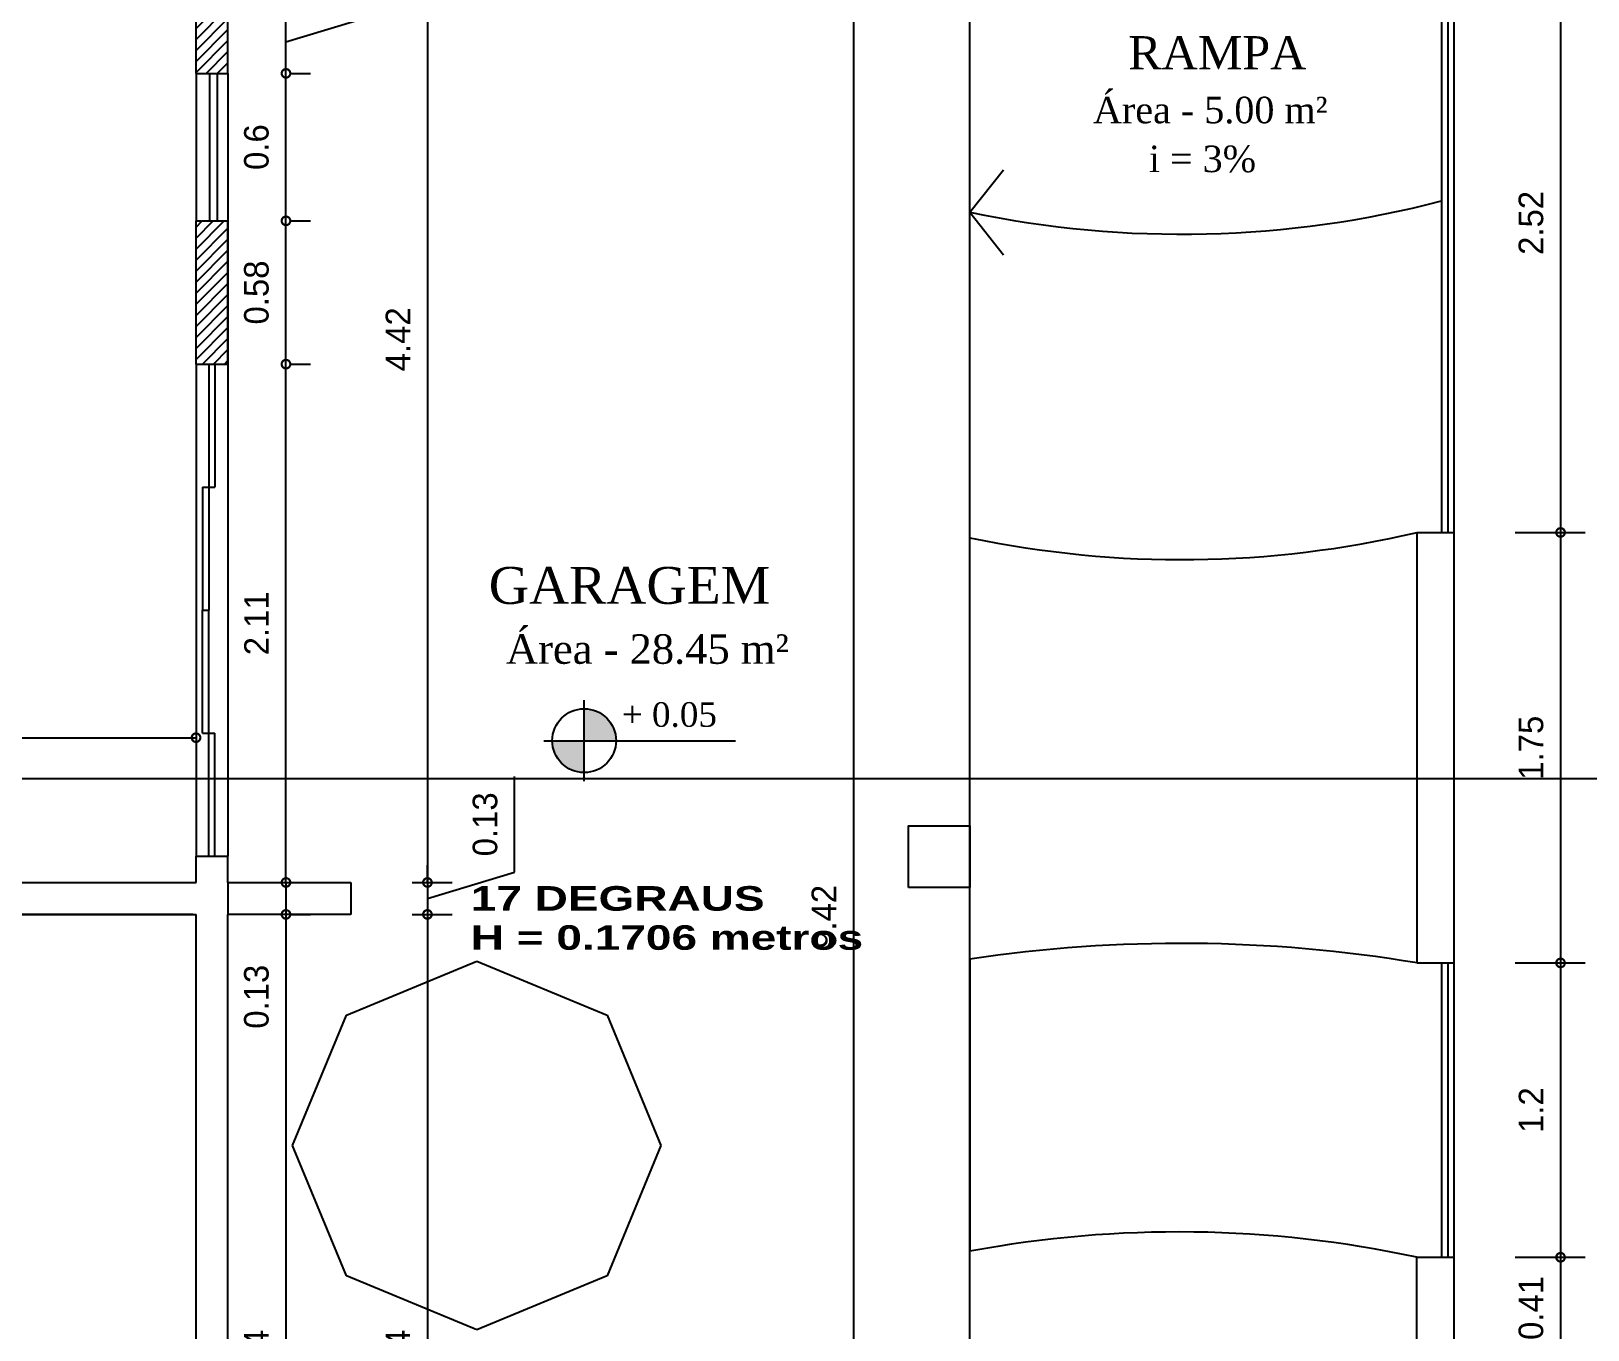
# Model space of a CAD drawing. Extents: x 130 to 509, y 87 to 225.
# Drawn here: x 303.92 to 310.26, y 156.68 to 161.96 of the extents above; entities that cross this region are included whole.
import ezdxf

# ---------------------------------------------------------------- set-up
doc = ezdxf.new("R2010")
doc.units = 0
doc.header["$LTSCALE"] = 7
doc.linetypes.add('ACAD_ISO05W100', pattern=[37.5, 24, -3, 0.5, -3, 0.5, -3, 0.5, -3])
doc.linetypes.add('HIDDEN', pattern=[0.375, 0.25, -0.125])
doc.layers.get('0').update_dxf_attribs({"linetype": 'CONTINUOUS'})
doc.layers.get('DEFPOINTS').update_dxf_attribs({"linetype": 'CONTINUOUS'})
for name, color, linetype in [('01', 7, 'CONTINUOUS'), ('02', 2, 'CONTINUOUS'), ('03', 3, 'CONTINUOUS'), ('06', 6, 'CONTINUOUS'), ('20', 2, 'CONTINUOUS'), ('CORTE', 5, 'ACAD_ISO05W100'), ('COTAS', 7, 'CONTINUOUS'), ('HACH', 7, 'CONTINUOUS'), ('TEXTO', 3, 'CONTINUOUS')]:
    doc.layers.add(name, color=color, linetype=linetype)
doc.styles.add('REGUA80', font='cityb___.ttf', dxfattribs={"width": 1.4})
doc.styles.add('TIMES', font='times.ttf')
doc.dimstyles.get("Standard").update_dxf_attribs({"dimtxt": 0.18, "dimasz": 0.18, "dimexe": 0.18, "dimexo": 0.0625, "dimgap": 0.09, "dimtad": 0, "dimtih": 1, "dimtoh": 1, "dimdec": 4, "dimzin": 0, "dimdsep": 46, "dimtxsty": 'Standard', "dimcen": 0.09, "dimadec": 0, "dimazin": 0, "dimtfac": 1, "dimtdec": 4, "dimtofl": 0, "dimtmove": 0, "dimatfit": 3, "dimfxl": 1, "dimtolj": 1, "dimtzin": 0, "dimarcsym": 0})
pattern_1 = [(45, (-0.118566, 2.160687), (-0.0224506403, 0.0224506403), [])]

# ---------------------------------------------------------------- blocks, each defined once
blk = doc.blocks.new('_DOTSMALL')
at = {"color": 0, "linetype": 'ByBlock', "const_width": 0.5}
blk.add_lwpolyline([(-0.0625, 0, 1), (0.0625, 0, 1)], format="xyb", close=True, dxfattribs=at)
blk = doc.blocks.new('*D44')
at = {"color": 0, "linetype": 'ByBlock'}
for p, q in [((304.956, 158.4978), (304.956, 158.5678)), ((304.956, 158.4978), (304.956, 158.3678)), ((304.9699, 158.4978), (305.056, 158.4978)), ((304.956, 158.3678), (304.956, 157.8378)), ((304.9699, 158.3678), (305.056, 158.3678))]:
    blk.add_line(p, q, dxfattribs=at)
at = {"layer": 'DEFPOINTS', "color": 0, "linetype": 'ByBlock'}
for p in [(304.7199, 158.4978), (304.7199, 158.3678), (304.956, 158.3678)]:
    blk.add_point(p, dxfattribs=at)
at = {"color": 0, "linetype": 'ByBlock', "xscale": 0.07, "yscale": 0.07, "zscale": 0.07}
for p, rotation in [((304.956, 158.4978), 270), ((304.956, 158.3678), 90)]:
    blk.add_blockref('_DOTSMALL', p, dxfattribs=dict(at, rotation=rotation))
at = {"color": 2, "linetype": 'ByBlock', "insert": (304.836, 158.0328), "char_height": 0.1, "attachment_point": 5, "rotation": 90}
blk.add_mtext('\\A1;0.13', dxfattribs=at)
blk = doc.blocks.new('*D45')
at = {"layer": 'COTAS', "color": 0}
for p, q in [((304.956, 158.3678), (304.956, 154.7278)), ((304.8399, 154.7278), (305.056, 154.7278))]:
    blk.add_line(p, q, dxfattribs=at)
at = {"layer": 'DEFPOINTS', "color": 0}
for p in [(304.7199, 158.3678), (304.5899, 154.7278), (304.956, 154.7278)]:
    blk.add_point(p, dxfattribs=at)
at = {"layer": 'COTAS', "color": 0, "xscale": 0.07, "yscale": 0.07, "zscale": 0.07}
for p, rotation in [((304.956, 158.3678), 90), ((304.956, 154.7278), 270)]:
    blk.add_blockref('_DOTSMALL', p, dxfattribs=dict(at, rotation=rotation))
at = {"layer": 'COTAS', "color": 2, "insert": (304.836, 156.5478), "char_height": 0.1, "attachment_point": 5, "rotation": 90}
blk.add_mtext('\\A1;3.64', dxfattribs=at)
blk = doc.blocks.new('*D47')
at = {"layer": 'COTAS', "color": 0}
for p, q in [((304.956, 158.4978), (304.956, 160.6067)), ((304.9699, 160.6067), (305.056, 160.6067))]:
    blk.add_line(p, q, dxfattribs=at)
at = {"layer": 'DEFPOINTS', "color": 0}
for p in [(304.7199, 160.6067), (304.956, 160.6067), (304.7199, 158.4978)]:
    blk.add_point(p, dxfattribs=at)
at = {"layer": 'COTAS', "color": 0, "xscale": 0.07, "yscale": 0.07, "zscale": 0.07}
for p, rotation in [((304.956, 160.6067), 90), ((304.956, 158.4978), 270)]:
    blk.add_blockref('_DOTSMALL', p, dxfattribs=dict(at, rotation=rotation))
at = {"layer": 'COTAS', "color": 2, "insert": (304.836, 159.5522), "char_height": 0.1, "attachment_point": 5, "rotation": 90}
blk.add_mtext('\\A1;2.11', dxfattribs=at)
blk = doc.blocks.new('*D48')
at = {"layer": 'COTAS', "color": 0}
for p, q in [((304.956, 160.6067), (304.956, 161.1898)), ((304.9699, 161.1898), (305.056, 161.1898))]:
    blk.add_line(p, q, dxfattribs=at)
at = {"layer": 'DEFPOINTS', "color": 0}
for p in [(304.7199, 161.1898), (304.956, 161.1898), (304.7199, 160.6067)]:
    blk.add_point(p, dxfattribs=at)
at = {"layer": 'COTAS', "color": 0, "xscale": 0.07, "yscale": 0.07, "zscale": 0.07}
for p, rotation in [((304.956, 161.1898), 90), ((304.956, 160.6067), 270)]:
    blk.add_blockref('_DOTSMALL', p, dxfattribs=dict(at, rotation=rotation))
at = {"layer": 'COTAS', "color": 2, "insert": (304.836, 160.8982), "char_height": 0.1, "attachment_point": 5, "rotation": 90}
blk.add_mtext('\\A1;0.58', dxfattribs=at)
blk = doc.blocks.new('*D49')
at = {"layer": 'COTAS', "color": 0}
for p, q in [((304.956, 161.1898), (304.956, 161.7898)), ((304.9699, 161.7898), (305.056, 161.7898))]:
    blk.add_line(p, q, dxfattribs=at)
at = {"layer": 'DEFPOINTS', "color": 0}
for p in [(304.7199, 161.7898), (304.956, 161.7898), (304.7199, 161.1898)]:
    blk.add_point(p, dxfattribs=at)
at = {"layer": 'COTAS', "color": 0, "xscale": 0.07, "yscale": 0.07, "zscale": 0.07}
for p, rotation in [((304.956, 161.7898), 90), ((304.956, 161.1898), 270)]:
    blk.add_blockref('_DOTSMALL', p, dxfattribs=dict(at, rotation=rotation))
at = {"layer": 'COTAS', "color": 2, "insert": (304.836, 161.4898), "char_height": 0.1, "attachment_point": 5, "rotation": 90}
blk.add_mtext('\\A1;0.6', dxfattribs=at)
blk = doc.blocks.new('*D50')
at = {"layer": 'COTAS', "color": 0}
for p, q in [((305.311, 162.0253), (305.311, 162.4486)), ((304.956, 161.7898), (304.956, 162.0478)), ((304.9696, 162.0478), (305.056, 162.0478)), ((304.956, 161.9188), (305.311, 162.0253))]:
    blk.add_line(p, q, dxfattribs=at)
at = {"layer": 'DEFPOINTS', "color": 0}
for p in [(304.7196, 162.0478), (304.956, 162.0478), (304.7199, 161.7898)]:
    blk.add_point(p, dxfattribs=at)
at = {"layer": 'COTAS', "color": 0, "xscale": 0.07, "yscale": 0.07, "zscale": 0.07}
for p, rotation in [((304.956, 162.0478), 90), ((304.956, 161.7898), 270)]:
    blk.add_blockref('_DOTSMALL', p, dxfattribs=dict(at, rotation=rotation))
at = {"layer": 'COTAS', "color": 2, "insert": (305.191, 162.2369), "char_height": 0.1, "attachment_point": 5, "rotation": 90}
blk.add_mtext('\\A1;0.26', dxfattribs=at)
blk = doc.blocks.new('*D81')
at = {"layer": 'COTAS', "color": 0}
for p, q in [((304.5899, 159.1478), (304.5899, 158.9869)), ((301.9753, 159.0869), (304.5899, 159.0869))]:
    blk.add_line(p, q, dxfattribs=at)
at = {"layer": 'DEFPOINTS', "color": 0}
for p in [(301.9753, 159.3978), (304.5899, 159.3978), (304.5899, 159.0869)]:
    blk.add_point(p, dxfattribs=at)
at = {"layer": 'COTAS', "color": 0, "xscale": 0.07, "yscale": 0.07, "zscale": 0.07, "rotation": 180}
blk.add_blockref('_DOTSMALL', (301.9753, 159.0869), dxfattribs=at)
at = {"layer": 'COTAS', "color": 0, "xscale": 0.07, "yscale": 0.07, "zscale": 0.07}
blk.add_blockref('_DOTSMALL', (304.5899, 159.0869), dxfattribs=at)
at = {"layer": 'COTAS', "color": 2, "insert": (303.2826, 159.2069), "char_height": 0.1, "attachment_point": 5}
blk.add_mtext('\\A1;2.61', dxfattribs=at)
blk = doc.blocks.new('*D144')
at = {"color": 0, "linetype": 'ByBlock'}
for p, q in [((304.8399, 162.9178), (305.6318, 162.9178)), ((305.5318, 162.9178), (305.5318, 158.4978)), ((305.4699, 158.4978), (305.6318, 158.4978))]:
    blk.add_line(p, q, dxfattribs=at)
at = {"layer": 'DEFPOINTS', "color": 0, "linetype": 'ByBlock'}
for p in [(304.5899, 162.9178), (305.2199, 158.4978), (305.5318, 158.4978)]:
    blk.add_point(p, dxfattribs=at)
at = {"color": 0, "linetype": 'ByBlock', "xscale": 0.07, "yscale": 0.07, "zscale": 0.07}
for p, rotation in [((305.5318, 162.9178), 90), ((305.5318, 158.4978), 270)]:
    blk.add_blockref('_DOTSMALL', p, dxfattribs=dict(at, rotation=rotation))
at = {"color": 2, "linetype": 'ByBlock', "insert": (305.4118, 160.7078), "char_height": 0.1, "attachment_point": 5, "rotation": 90}
blk.add_mtext('\\A1;4.42', dxfattribs=at)
blk = doc.blocks.new('*D146')
at = {"layer": 'COTAS', "color": 0}
for p, q in [((305.8868, 158.5393), (305.8868, 158.9293)), ((305.5318, 158.4978), (305.5318, 158.5678)), ((305.5318, 158.4328), (305.8868, 158.5393)), ((305.5318, 158.4978), (305.5318, 158.3678)), ((305.5318, 158.4978), (305.5318, 158.3678)), ((305.4699, 158.3678), (305.6318, 158.3678)), ((305.5318, 158.3678), (305.5318, 158.2978))]:
    blk.add_line(p, q, dxfattribs=at)
at = {"layer": 'DEFPOINTS', "color": 0}
for p in [(304.7199, 158.4978), (305.2199, 158.3678), (305.5318, 158.3678)]:
    blk.add_point(p, dxfattribs=at)
at = {"layer": 'COTAS', "color": 0, "xscale": 0.07, "yscale": 0.07, "zscale": 0.07}
for p, rotation in [((305.5318, 158.4978), 270), ((305.5318, 158.3678), 90)]:
    blk.add_blockref('_DOTSMALL', p, dxfattribs=dict(at, rotation=rotation))
at = {"layer": 'COTAS', "color": 2, "insert": (305.7668, 158.7343), "char_height": 0.1, "attachment_point": 5, "rotation": 90}
blk.add_mtext('\\A1;0.13', dxfattribs=at)
blk = doc.blocks.new('*D147')
at = {"layer": 'COTAS', "color": 0}
for p, q in [((305.5318, 158.3678), (305.5318, 154.7278)), ((304.8399, 154.7278), (305.6318, 154.7278))]:
    blk.add_line(p, q, dxfattribs=at)
at = {"layer": 'DEFPOINTS', "color": 0}
for p in [(305.2199, 158.3678), (304.5899, 154.7278), (305.5318, 154.7278)]:
    blk.add_point(p, dxfattribs=at)
at = {"layer": 'COTAS', "color": 0, "xscale": 0.07, "yscale": 0.07, "zscale": 0.07}
for p, rotation in [((305.5318, 158.3678), 90), ((305.5318, 154.7278), 270)]:
    blk.add_blockref('_DOTSMALL', p, dxfattribs=dict(at, rotation=rotation))
at = {"layer": 'COTAS', "color": 2, "insert": (305.4118, 156.5478), "char_height": 0.1, "attachment_point": 5, "rotation": 90}
blk.add_mtext('\\A1;3.64', dxfattribs=at)
blk = doc.blocks.new('*D161')
at = {"layer": 'COTAS', "color": 0}
for p, q in [((310.1443, 162.441), (310.1443, 159.9219)), ((309.9599, 159.9219), (310.2443, 159.9219))]:
    blk.add_line(p, q, dxfattribs=at)
at = {"layer": 'DEFPOINTS', "color": 0}
for p in [(309.7099, 162.441), (309.7099, 159.9219), (310.1443, 159.9219)]:
    blk.add_point(p, dxfattribs=at)
at = {"layer": 'COTAS', "color": 0, "xscale": 0.07, "yscale": 0.07, "zscale": 0.07}
for p, rotation in [((310.1443, 162.441), 90), ((310.1443, 159.9219), 270)]:
    blk.add_blockref('_DOTSMALL', p, dxfattribs=dict(at, rotation=rotation))
at = {"layer": 'COTAS', "color": 2, "insert": (310.0243, 161.1814), "char_height": 0.1, "attachment_point": 5, "rotation": 90}
blk.add_mtext('\\A1;2.52', dxfattribs=at)
blk = doc.blocks.new('*D162')
at = {"layer": 'COTAS', "color": 0}
for p, q in [((310.1443, 159.9219), (310.1443, 158.1703)), ((309.9599, 158.1703), (310.2443, 158.1703))]:
    blk.add_line(p, q, dxfattribs=at)
at = {"layer": 'DEFPOINTS', "color": 0}
for p in [(309.7099, 159.9219), (309.7099, 158.1703), (310.1443, 158.1703)]:
    blk.add_point(p, dxfattribs=at)
at = {"layer": 'COTAS', "color": 0, "xscale": 0.07, "yscale": 0.07, "zscale": 0.07}
for p, rotation in [((310.1443, 159.9219), 90), ((310.1443, 158.1703), 270)]:
    blk.add_blockref('_DOTSMALL', p, dxfattribs=dict(at, rotation=rotation))
at = {"layer": 'COTAS', "color": 2, "insert": (310.0243, 159.0461), "char_height": 0.1, "attachment_point": 5, "rotation": 90}
blk.add_mtext('\\A1;1.75', dxfattribs=at)
blk = doc.blocks.new('*D163')
at = {"layer": 'COTAS', "color": 0}
for p, q in [((310.1443, 158.1703), (310.1443, 156.9727)), ((309.9599, 156.9727), (310.2443, 156.9727))]:
    blk.add_line(p, q, dxfattribs=at)
at = {"layer": 'DEFPOINTS', "color": 0}
for p in [(309.7099, 158.1703), (309.7099, 156.9727), (310.1443, 156.9727)]:
    blk.add_point(p, dxfattribs=at)
at = {"layer": 'COTAS', "color": 0, "xscale": 0.07, "yscale": 0.07, "zscale": 0.07}
for p, rotation in [((310.1443, 158.1703), 90), ((310.1443, 156.9727), 270)]:
    blk.add_blockref('_DOTSMALL', p, dxfattribs=dict(at, rotation=rotation))
at = {"layer": 'COTAS', "color": 2, "insert": (310.0243, 157.5715), "char_height": 0.1, "attachment_point": 5, "rotation": 90}
blk.add_mtext('\\A1;1.2', dxfattribs=at)
blk = doc.blocks.new('*D164')
at = {"layer": 'COTAS', "color": 0}
for p, q in [((310.1443, 156.9727), (310.1443, 156.5603)), ((309.9599, 156.5603), (310.2443, 156.5603))]:
    blk.add_line(p, q, dxfattribs=at)
at = {"layer": 'DEFPOINTS', "color": 0}
for p in [(309.7099, 156.9727), (309.7099, 156.5603), (310.1443, 156.5603)]:
    blk.add_point(p, dxfattribs=at)
at = {"layer": 'COTAS', "color": 0, "xscale": 0.07, "yscale": 0.07, "zscale": 0.07}
for p, rotation in [((310.1443, 156.9727), 90), ((310.1443, 156.5603), 270)]:
    blk.add_blockref('_DOTSMALL', p, dxfattribs=dict(at, rotation=rotation))
at = {"layer": 'COTAS', "color": 2, "insert": (310.0243, 156.7665), "char_height": 0.1, "attachment_point": 5, "rotation": 90}
blk.add_mtext('\\A1;0.41', dxfattribs=at)
blk = doc.blocks.new('*D169')
at = {"color": 0, "linetype": 'ByBlock'}
for p, q in [((307.2357, 163.0678), (307.1663, 163.0678)), ((307.2663, 163.0678), (307.2663, 153.6478)), ((307.2357, 153.6478), (307.1663, 153.6478))]:
    blk.add_line(p, q, dxfattribs=at)
at = {"layer": 'DEFPOINTS', "color": 0, "linetype": 'ByBlock'}
for p in [(307.4857, 163.0678), (307.2663, 153.6478), (307.4857, 153.6478)]:
    blk.add_point(p, dxfattribs=at)
at = {"color": 0, "linetype": 'ByBlock', "xscale": 0.07, "yscale": 0.07, "zscale": 0.07}
for p, rotation in [((307.2663, 163.0678), 90), ((307.2663, 153.6478), 270)]:
    blk.add_blockref('_DOTSMALL', p, dxfattribs=dict(at, rotation=rotation))
at = {"color": 2, "linetype": 'ByBlock', "insert": (307.1463, 158.3578), "char_height": 0.1, "attachment_point": 5, "rotation": 90}
blk.add_mtext('\\A1;9.42', dxfattribs=at)

msp = doc.modelspace()

# ---------------------------------------------------------------- hatches: boundary and pattern name
at = {"layer": '01'}
h = msp.add_hatch(color=256, dxfattribs=at)
h.paths.add_polyline_path([(306.1698, 159.2043), (306.1698, 159.0747), (306.2994, 159.0747, 0.414214)])
h.paths.add_polyline_path([(306.1698, 159.0747), (306.0402, 159.0747, 0.414214), (306.1698, 158.9452)])
at = {"layer": 'HACH'}
h = msp.add_hatch(dxfattribs=at)
h.set_pattern_fill('ANSI31', color=256, scale=0.01, style=0)
h.set_pattern_definition(pattern_1)
h.paths.add_polyline_path([(304.7199, 162.0478), (304.5899, 162.0478), (304.5899, 161.7898), (304.7199, 161.7898)])
h = msp.add_hatch(dxfattribs=at)
h.set_pattern_fill('ANSI31', color=256, scale=0.01, style=0)
h.set_pattern_definition(pattern_1)
h.paths.add_polyline_path([(304.7199, 161.1898), (304.5899, 161.1898), (304.5899, 160.6067), (304.7199, 160.6067)])

# ---------------------------------------------------------------- linework, layer by layer
at = {"layer": '02'}
for p, q in [((307.7399, 153.6478), (307.7399, 163.0678)), ((309.7099, 162.441), (309.7099, 159.9219)), ((304.5903, 161.7898), (304.5903, 161.1898)), ((304.7199, 161.7898), (304.7199, 161.1898)), ((304.5899, 160.6067), (304.5899, 158.6049)), ((304.7199, 160.6067), (304.7199, 158.6049)), ((307.7399, 158.1857), (307.7399, 156.997)), ((309.7099, 158.1703), (309.7099, 156.9727))]:
    msp.add_line(p, q, dxfattribs=at)
at = {"layer": '02', "linetype": 'HIDDEN'}
msp.add_lwpolyline([(306.2628, 157.9578), (306.2628, 157.9578), (306.4824, 157.4276), (306.4824, 157.4275), (306.2628, 156.8973), (306.2628, 156.8973), (305.7326, 156.6777), (305.7325, 156.6776), (305.2023, 156.8973), (305.2023, 156.8973), (304.9827, 157.4275), (304.9826, 157.4275), (305.2023, 157.9577), (305.2023, 157.9578), (305.7325, 158.1774), (305.7325, 158.1774), (306.2628, 157.9578), (306.2628, 157.9578), (306.4824, 157.4276), (306.4824, 157.4275), (306.2628, 156.8973), (306.2628, 156.8973), (305.7326, 156.6777), (305.7325, 156.6776), (305.2023, 156.8973), (305.2023, 156.8973), (304.9827, 157.4275), (304.9826, 157.4275), (305.2023, 157.9577), (305.2023, 157.9578), (305.7325, 158.1774), (305.7325, 158.1774), (306.2628, 157.9578)], dxfattribs=at)
at = {"layer": '02'}
for centre, radius, start, end in [((308.6014, 164.0219), 4.2106, 258.19468, 283.15935), ((308.6014, 152.4357), 5.8142, 80.5104, 98.52027), ((308.5893, 152.4593), 4.6165, 77.86288, 100.60191)]:
    msp.add_arc(centre, radius, start, end, dxfattribs=at)
at = {"layer": '03'}
for p, q in [((309.6599, 162.441), (309.6599, 159.9219)), ((309.6849, 162.441), (309.6849, 159.9219)), ((304.6453, 161.7898), (304.6453, 161.1898)), ((304.6753, 161.7898), (304.6753, 161.1898)), ((304.6413, 160.6067), (304.6413, 159.6058)), ((304.6663, 160.6067), (304.6663, 160.1063)), ((304.6163, 160.1063), (304.6163, 159.6058)), ((304.6163, 160.1063), (304.6163, 159.6058)), ((304.6163, 160.1063), (304.6663, 160.1063)), ((304.6163, 159.6058), (304.6413, 159.6058)), ((304.6163, 159.1054), (304.6163, 159.6058)), ((304.6163, 159.1054), (304.6163, 159.6058)), ((304.6163, 159.6058), (304.6413, 159.6058)), ((304.6413, 158.6049), (304.6413, 159.6058)), ((304.6163, 159.1054), (304.6663, 159.1054)), ((304.6663, 158.6049), (304.6663, 159.1054)), ((309.6599, 158.1703), (309.6599, 156.9727)), ((309.6849, 158.1703), (309.6849, 156.9727))]:
    msp.add_line(p, q, dxfattribs=at)
at = {"layer": '06'}
for p, q in [((304.5899, 161.7898), (304.5899, 162.0478)), ((304.7199, 161.7898), (304.7199, 162.0478)), ((304.5899, 161.7898), (304.7199, 161.7898)), ((304.5899, 160.6067), (304.5899, 161.1898)), ((304.5899, 161.1898), (304.7199, 161.1898)), ((304.7199, 160.6067), (304.7199, 161.1898)), ((304.7199, 161.1898), (304.7199, 160.6067)), ((304.5899, 160.6067), (304.7199, 160.6067)), ((309.5599, 159.9219), (309.5599, 158.1703)), ((309.5599, 159.9219), (309.7099, 159.9219)), ((309.7099, 159.9219), (309.7099, 158.1703)), ((304.5899, 158.4978), (304.5899, 158.6049)), ((304.5899, 158.6049), (304.7163, 158.6049)), ((304.7199, 158.4978), (304.7199, 158.6049)), ((300.6499, 158.4978), (304.5899, 158.4978)), ((304.7199, 158.4978), (305.2199, 158.4978)), ((304.7199, 158.4978), (304.7199, 158.3678)), ((305.2199, 158.4978), (305.2199, 158.3678)), ((300.7999, 158.3678), (304.5899, 158.3678)), ((304.5899, 154.7278), (304.5899, 158.3678)), ((305.2199, 158.3678), (304.7199, 158.3678)), ((304.7199, 154.5978), (304.7199, 158.3678)), ((309.5599, 158.1703), (309.7099, 158.1703)), ((309.5599, 156.5667), (309.5599, 156.9727)), ((309.5599, 156.9727), (309.7099, 156.9727)), ((309.7099, 156.9727), (309.7099, 156.5603))]:
    msp.add_line(p, q, dxfattribs=at)
msp.add_lwpolyline([(307.4899, 158.4777), (307.4899, 158.7277), (307.7399, 158.7277), (307.7399, 158.4777)], close=True, dxfattribs=at)
at = {"layer": '20'}
for p, q in [((306.1698, 158.9101), (306.1698, 159.2394)), ((306.0051, 159.0747), (306.7859, 159.0747)), ((304.5773, 158.3678), (302.0773, 158.3678))]:
    msp.add_line(p, q, dxfattribs=at)
msp.add_circle((306.1698, 159.0747), 0.1296, dxfattribs=at)
at = {"layer": 'CORTE'}
msp.add_line((287.4534, 158.921), (311.6211, 158.921), dxfattribs=at)
at = {"layer": 'TEXTO'}
for q in [(307.877, 161.3972), (307.877, 161.052)]:
    msp.add_line((307.7399, 161.2246), q, dxfattribs=at)
msp.add_arc((308.6014, 165.3461), 4.2106, 258.19468, 284.56096, dxfattribs=at)

# ---------------------------------------------------------------- texts
at = {"layer": '03', "style": 'REGUA80', "width": 1.4}
for s, p in [('17 DEGRAUS', (305.708, 158.3829)), ('H = 0.1706 metros', (305.708, 158.2237))]:
    msp.add_text(s, height=0.1, dxfattribs=at).set_placement(p)
at = {"layer": 'TEXTO', "style": 'TIMES'}
for s, height, p in [('RAMPA', 0.135, (308.3843, 161.8063)), ('Área - 5.00 m²', 0.108, (308.2412, 161.5867)), ('i = 3%', 0.108, (308.4686, 161.388)), ('GARAGEM', 0.15, (305.7815, 159.6315)), ('Área - 28.45 m²', 0.12, (305.8515, 159.3875)), ('+ 0.05', 0.1, (306.3229, 159.1312))]:
    msp.add_text(s, height=height, dxfattribs=at).set_placement(p)

# ---------------------------------------------------------------- dimensions: what is measured, and where the dimension line sits
at = {"layer": 'COTAS'}
for base, p1, p2, override, picture, middle in [((307.2663, 153.6478), (307.4857, 163.0678), (307.4857, 153.6478), {"dimtxt": 0.1, "dimasz": 0.07, "dimexe": 0.1, "dimexo": 0.25, "dimgap": 0.07, "dimtad": 1, "dimtih": 0, "dimtoh": 0, "dimdec": 2, "dimzin": 8, "dimblk1": 'DOTSMALL', "dimblk2": 'DOTSMALL', "dimsah": 1, "dimcen": -0.1, "dimclrt": 2, "dimtdec": 2, "dimtofl": 1}, '*D169', (307.1463, 158.3578)), ((305.5318, 158.4978), (304.5899, 162.9178), (305.2199, 158.4978), {"dimtxt": 0.1, "dimasz": 0.07, "dimexe": 0.1, "dimexo": 0.25, "dimgap": 0.07, "dimtad": 1, "dimtih": 0, "dimtoh": 0, "dimdec": 2, "dimzin": 8, "dimblk1": 'DOTSMALL', "dimblk2": 'DOTSMALL', "dimsah": 1, "dimcen": -0.1, "dimclrt": 2, "dimtdec": 2, "dimtofl": 1}, '*D144', (305.4118, 160.7078)), ((304.956, 162.0478), (304.7199, 161.7898), (304.7196, 162.0478), {"dimtxt": 0.1, "dimasz": 0.07, "dimexe": 0.1, "dimexo": 0.25, "dimgap": 0.07, "dimtad": 1, "dimtih": 0, "dimtoh": 0, "dimdec": 2, "dimzin": 8, "dimblk1": 'DOTSMALL', "dimblk2": 'DOTSMALL', "dimsah": 1, "dimcen": -0.1, "dimse1": 1, "dimclrt": 2, "dimtdec": 2, "dimtofl": 1, "dimtmove": 1}, '*D50', (305.191, 162.0953)), ((310.1443, 159.9219), (309.7099, 162.441), (309.7099, 159.9219), {"dimtxt": 0.1, "dimasz": 0.07, "dimexe": 0.1, "dimexo": 0.25, "dimgap": 0.07, "dimtad": 1, "dimtih": 0, "dimtoh": 0, "dimdec": 2, "dimzin": 8, "dimblk1": 'DOTSMALL', "dimblk2": 'DOTSMALL', "dimsah": 1, "dimcen": -0.1, "dimse1": 1, "dimclrt": 2, "dimtdec": 2, "dimtofl": 1, "dimtmove": 1}, '*D161', (310.0243, 161.1814)), ((304.956, 161.7898), (304.7199, 161.1898), (304.7199, 161.7898), {"dimtxt": 0.1, "dimasz": 0.07, "dimexe": 0.1, "dimexo": 0.25, "dimgap": 0.07, "dimtad": 1, "dimtih": 0, "dimtoh": 0, "dimdec": 2, "dimzin": 8, "dimblk1": 'DOTSMALL', "dimblk2": 'DOTSMALL', "dimsah": 1, "dimcen": -0.1, "dimse1": 1, "dimclrt": 2, "dimtdec": 2, "dimtofl": 1, "dimtmove": 1}, '*D49', (304.836, 161.4898)), ((304.956, 161.1898), (304.7199, 160.6067), (304.7199, 161.1898), {"dimtxt": 0.1, "dimasz": 0.07, "dimexe": 0.1, "dimexo": 0.25, "dimgap": 0.07, "dimtad": 1, "dimtih": 0, "dimtoh": 0, "dimdec": 2, "dimzin": 8, "dimblk1": 'DOTSMALL', "dimblk2": 'DOTSMALL', "dimsah": 1, "dimcen": -0.1, "dimse1": 1, "dimclrt": 2, "dimtdec": 2, "dimtofl": 1, "dimtmove": 1}, '*D48', (304.836, 160.8982)), ((304.956, 160.6067), (304.7199, 158.4978), (304.7199, 160.6067), {"dimtxt": 0.1, "dimasz": 0.07, "dimexe": 0.1, "dimexo": 0.25, "dimgap": 0.07, "dimtad": 1, "dimtih": 0, "dimtoh": 0, "dimdec": 2, "dimzin": 8, "dimblk1": 'DOTSMALL', "dimblk2": 'DOTSMALL', "dimsah": 1, "dimcen": -0.1, "dimse1": 1, "dimclrt": 2, "dimtdec": 2, "dimtofl": 1, "dimtmove": 1}, '*D47', (304.836, 159.5522)), ((310.1443, 158.1703), (309.7099, 159.9219), (309.7099, 158.1703), {"dimtxt": 0.1, "dimasz": 0.07, "dimexe": 0.1, "dimexo": 0.25, "dimgap": 0.07, "dimtad": 1, "dimtih": 0, "dimtoh": 0, "dimdec": 2, "dimzin": 8, "dimblk1": 'DOTSMALL', "dimblk2": 'DOTSMALL', "dimsah": 1, "dimcen": -0.1, "dimse1": 1, "dimclrt": 2, "dimtdec": 2, "dimtofl": 1, "dimtmove": 1}, '*D162', (310.0243, 159.0461)), ((305.5318, 158.3678), (304.7199, 158.4978), (305.2199, 158.3678), {"dimtxt": 0.1, "dimasz": 0.07, "dimexe": 0.1, "dimexo": 0.25, "dimgap": 0.07, "dimtad": 1, "dimtih": 0, "dimtoh": 0, "dimdec": 2, "dimzin": 8, "dimblk1": 'DOTSMALL', "dimblk2": 'DOTSMALL', "dimsah": 1, "dimcen": -0.1, "dimse1": 1, "dimclrt": 2, "dimtdec": 2, "dimtofl": 1, "dimtmove": 1}, '*D146', (305.7668, 158.6093)), ((304.956, 158.3678), (304.7199, 158.4978), (304.7199, 158.3678), {"dimtxt": 0.1, "dimasz": 0.07, "dimexe": 0.1, "dimexo": 0.25, "dimgap": 0.07, "dimtad": 1, "dimtih": 0, "dimtoh": 0, "dimdec": 2, "dimzin": 8, "dimblk1": 'DOTSMALL', "dimblk2": 'DOTSMALL', "dimsah": 1, "dimcen": -0.1, "dimclrt": 2, "dimtdec": 2, "dimtofl": 1}, '*D44', (304.836, 158.0328)), ((304.956, 154.7278), (304.7199, 158.3678), (304.5899, 154.7278), {"dimtxt": 0.1, "dimasz": 0.07, "dimexe": 0.1, "dimexo": 0.25, "dimgap": 0.07, "dimtad": 1, "dimtih": 0, "dimtoh": 0, "dimdec": 2, "dimzin": 8, "dimblk1": 'DOTSMALL', "dimblk2": 'DOTSMALL', "dimsah": 1, "dimcen": -0.1, "dimse1": 1, "dimclrt": 2, "dimtdec": 2, "dimtofl": 1, "dimtmove": 1}, '*D45', (304.836, 156.5478)), ((305.5318, 154.7278), (305.2199, 158.3678), (304.5899, 154.7278), {"dimtxt": 0.1, "dimasz": 0.07, "dimexe": 0.1, "dimexo": 0.25, "dimgap": 0.07, "dimtad": 1, "dimtih": 0, "dimtoh": 0, "dimdec": 2, "dimzin": 8, "dimblk1": 'DOTSMALL', "dimblk2": 'DOTSMALL', "dimsah": 1, "dimcen": -0.1, "dimse1": 1, "dimclrt": 2, "dimtdec": 2, "dimtofl": 1, "dimtmove": 1}, '*D147', (305.4118, 156.5478)), ((310.1443, 156.9727), (309.7099, 158.1703), (309.7099, 156.9727), {"dimtxt": 0.1, "dimasz": 0.07, "dimexe": 0.1, "dimexo": 0.25, "dimgap": 0.07, "dimtad": 1, "dimtih": 0, "dimtoh": 0, "dimdec": 2, "dimzin": 8, "dimblk1": 'DOTSMALL', "dimblk2": 'DOTSMALL', "dimsah": 1, "dimcen": -0.1, "dimse1": 1, "dimclrt": 2, "dimtdec": 2, "dimtofl": 1, "dimtmove": 1}, '*D163', (310.0243, 157.5715)), ((310.1443, 156.5603), (309.7099, 156.9727), (309.7099, 156.5603), {"dimtxt": 0.1, "dimasz": 0.07, "dimexe": 0.1, "dimexo": 0.25, "dimgap": 0.07, "dimtad": 1, "dimtih": 0, "dimtoh": 0, "dimdec": 2, "dimzin": 8, "dimblk1": 'DOTSMALL', "dimblk2": 'DOTSMALL', "dimsah": 1, "dimcen": -0.1, "dimse1": 1, "dimclrt": 2, "dimtdec": 2, "dimtofl": 1, "dimtmove": 1}, '*D164', (310.0243, 156.7665))]:
    dim = msp.add_linear_dim(base=base, p1=p1, p2=p2, angle=90, dimstyle='Standard', override=override, dxfattribs=at)
    dim.commit()
    dim.dimension.update_dxf_attribs({"geometry": picture, "text_midpoint": middle})
dim = msp.add_linear_dim(base=(304.5899, 159.0869), p1=(301.9753, 159.3978), p2=(304.5899, 159.3978), dimstyle='Standard', override={"dimtxt": 0.1, "dimasz": 0.07, "dimexe": 0.1, "dimexo": 0.25, "dimgap": 0.07, "dimtad": 1, "dimtih": 0, "dimtoh": 0, "dimdec": 2, "dimzin": 8, "dimblk1": 'DOTSMALL', "dimblk2": 'DOTSMALL', "dimsah": 1, "dimcen": -0.1, "dimse1": 1, "dimclrt": 2, "dimtdec": 2, "dimtofl": 1, "dimtmove": 1}, dxfattribs=at)
dim.commit()
dim.dimension.update_dxf_attribs({"geometry": '*D81', "text_midpoint": (303.2826, 159.2069)})

doc.saveas('drawing.dxf')
